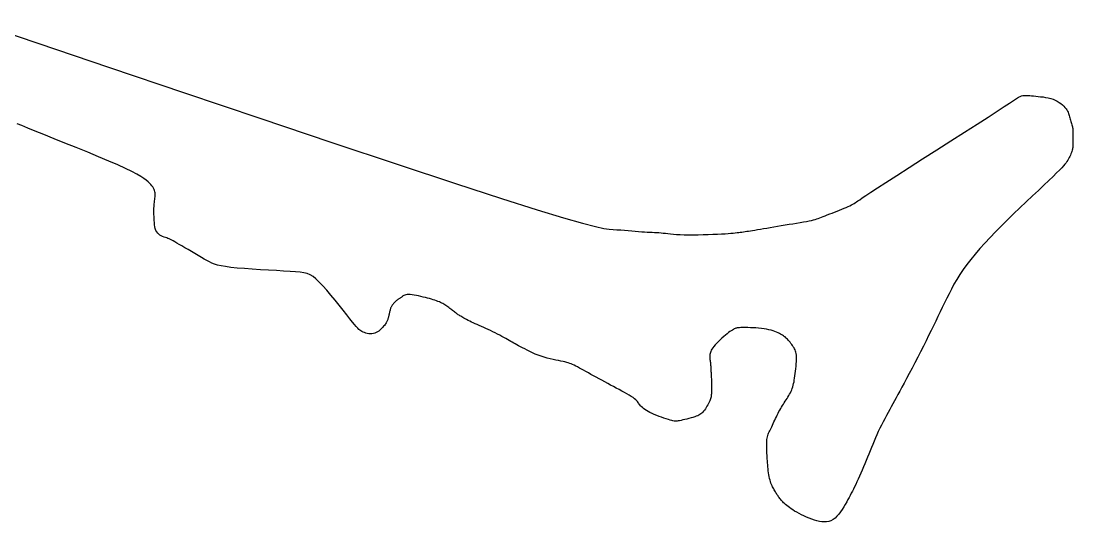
# Model space of a CAD drawing. Header units: millimetres. Extents: x 29 to 887, y 144 to 1917.
# Drawn here: x 549.5 to 886.6, y 1442.4 to 1602.9 of the extents above; entities that cross this region are included whole.
import ezdxf

# ---------------------------------------------------------------- set-up
doc = ezdxf.new("R2010")
doc.units = ezdxf.units.MM
doc.header["$LTSCALE"] = 48

msp = doc.modelspace()

# ---------------------------------------------------------------- linework, layer by layer
for p, q in [((534.03, 1602.87), (554.96, 1595.78)), ((554.96, 1595.78), (577.92, 1588)), ((577.92, 1588), (601.93, 1579.88)), ((601.93, 1579.88), (626, 1571.76)), ((867.57, 1577.43), (868.51, 1578.03)), ((868.51, 1578.03), (869.19, 1578.44)), ((869.19, 1578.44), (869.69, 1578.7)), ((869.69, 1578.7), (870.1, 1578.87)), ((870.1, 1578.87), (870.5, 1578.98)), ((870.5, 1578.98), (870.91, 1579.04)), ((870.91, 1579.04), (871.34, 1579.07)), ((871.34, 1579.07), (871.79, 1579.07)), ((871.79, 1579.07), (872.27, 1579.04)), ((872.27, 1579.04), (872.8, 1578.99)), ((872.8, 1578.99), (873.37, 1578.93)), ((873.37, 1578.93), (874.01, 1578.87)), ((874.01, 1578.87), (874.7, 1578.8)), ((874.7, 1578.8), (875.45, 1578.73)), ((875.45, 1578.73), (876.24, 1578.64)), ((876.24, 1578.64), (877.05, 1578.54)), ((877.05, 1578.54), (877.86, 1578.41)), ((877.86, 1578.41), (878.68, 1578.24)), ((878.68, 1578.24), (879.47, 1578.05)), ((879.47, 1578.05), (880.22, 1577.8)), ((880.22, 1577.8), (880.93, 1577.51)), ((862.31, 1573.98), (864.56, 1575.45)), ((864.56, 1575.45), (866.28, 1576.58)), ((866.28, 1576.58), (867.57, 1577.43)), ((880.93, 1577.51), (881.58, 1577.18)), ((881.58, 1577.18), (882.19, 1576.82)), ((882.19, 1576.82), (882.74, 1576.43)), ((882.74, 1576.43), (883.24, 1576.02)), ((883.24, 1576.02), (883.68, 1575.61)), ((883.68, 1575.61), (884.06, 1575.19)), ((884.06, 1575.19), (884.39, 1574.79)), ((884.39, 1574.79), (884.66, 1574.4)), ((884.66, 1574.4), (884.89, 1574.02)), ((626, 1571.76), (649.16, 1563.99)), ((855.94, 1569.86), (859.45, 1572.13)), ((859.45, 1572.13), (862.31, 1573.98)), ((884.89, 1574.02), (885.07, 1573.65)), ((885.07, 1573.65), (885.21, 1573.29)), ((885.21, 1573.29), (885.34, 1572.93)), ((885.34, 1572.93), (885.44, 1572.58)), ((885.44, 1572.58), (885.54, 1572.22)), ((885.54, 1572.22), (885.64, 1571.86)), ((885.64, 1571.86), (885.74, 1571.49)), ((885.74, 1571.49), (885.85, 1571.12)), ((885.85, 1571.12), (885.96, 1570.74)), ((549.76, 1569.37), (548.24, 1569.99)), ((551.67, 1568.58), (549.76, 1569.37)), ((554.03, 1567.62), (551.67, 1568.58)), ((556.88, 1566.48), (554.03, 1567.62)), ((851.9, 1567.28), (855.94, 1569.86)), ((885.96, 1570.74), (886.07, 1570.37)), ((886.07, 1570.37), (886.17, 1570.01)), ((886.17, 1570.01), (886.27, 1569.66)), ((886.27, 1569.66), (886.36, 1569.33)), ((886.36, 1569.33), (886.43, 1569.02)), ((886.43, 1569.02), (886.49, 1568.73)), ((886.49, 1568.73), (886.54, 1568.46)), ((886.54, 1568.46), (886.57, 1568.2)), ((886.57, 1568.2), (886.59, 1567.94)), ((886.59, 1567.94), (886.6, 1567.68)), ((886.6, 1567.68), (886.61, 1567.41)), ((560.11, 1565.19), (556.88, 1566.48)), ((563.61, 1563.79), (560.11, 1565.19)), ((842.98, 1561.59), (847.52, 1564.49)), ((847.52, 1564.49), (851.9, 1567.28)), ((886.61, 1567.41), (886.61, 1567.12)), ((886.61, 1567.12), (886.61, 1566.8)), ((886.61, 1566.8), (886.61, 1566.45)), ((886.61, 1566.45), (886.61, 1566.08)), ((886.61, 1566.08), (886.61, 1565.69)), ((886.61, 1565.69), (886.61, 1565.29)), ((886.61, 1565.29), (886.61, 1564.9)), ((886.61, 1564.9), (886.61, 1564.51)), ((886.61, 1564.51), (886.61, 1564.13)), ((886.61, 1564.13), (886.61, 1563.79)), ((567.24, 1562.33), (563.61, 1563.79)), ((570.88, 1560.85), (567.24, 1562.33)), ((574.4, 1559.4), (570.88, 1560.85)), ((649.16, 1563.99), (670.41, 1556.89)), ((838.44, 1558.7), (842.98, 1561.59)), ((886.1, 1560.76), (885.94, 1560.36)), ((886.23, 1561.13), (886.1, 1560.76)), ((886.35, 1561.48), (886.23, 1561.13)), ((886.43, 1561.8), (886.35, 1561.48)), ((886.5, 1562.09), (886.43, 1561.8)), ((886.55, 1562.36), (886.5, 1562.09)), ((886.58, 1562.63), (886.55, 1562.36)), ((886.6, 1562.9), (886.58, 1562.63)), ((886.61, 1563.18), (886.6, 1562.9)), ((886.61, 1563.79), (886.61, 1563.47)), ((886.61, 1563.47), (886.61, 1563.18)), ((577.68, 1558.03), (574.4, 1559.4)), ((580.59, 1556.76), (577.68, 1558.03)), ((834.1, 1555.93), (838.44, 1558.7)), ((884.4, 1557.48), (884.05, 1557.03)), ((884.68, 1557.89), (884.4, 1557.48)), ((884.92, 1558.29), (884.68, 1557.89)), ((885.15, 1558.69), (884.92, 1558.29)), ((885.37, 1559.11), (885.15, 1558.69)), ((885.58, 1559.53), (885.37, 1559.11)), ((885.77, 1559.95), (885.58, 1559.53)), ((885.94, 1560.36), (885.77, 1559.95)), ((583.02, 1555.65), (580.59, 1556.76)), ((585.02, 1554.68), (583.02, 1555.65)), ((586.62, 1553.84), (585.02, 1554.68)), ((670.41, 1556.89), (688.79, 1550.82)), ((830.13, 1553.39), (834.1, 1555.93)), ((881.38, 1554.21), (880.24, 1553.11)), ((882.3, 1555.13), (881.38, 1554.21)), ((883.03, 1555.88), (882.3, 1555.13)), ((883.61, 1556.51), (883.03, 1555.88)), ((884.05, 1557.03), (883.61, 1556.51)), ((587.9, 1553.11), (586.62, 1553.84)), ((588.89, 1552.47), (587.9, 1553.11)), ((589.65, 1551.9), (588.89, 1552.47)), ((590.25, 1551.4), (589.65, 1551.9)), ((590.72, 1550.94), (590.25, 1551.4)), ((591.13, 1550.51), (590.72, 1550.94)), ((688.79, 1550.82), (703.54, 1546.02)), ((823.95, 1549.41), (826.7, 1551.19)), ((826.7, 1551.19), (830.13, 1553.39)), ((878.86, 1551.8), (877.27, 1550.3)), ((880.24, 1553.11), (878.86, 1551.8)), ((591.47, 1550.1), (591.13, 1550.51)), ((591.76, 1549.71), (591.47, 1550.1)), ((592, 1549.32), (591.76, 1549.71)), ((592.19, 1548.94), (592, 1549.32)), ((592.33, 1548.57), (592.19, 1548.94)), ((592.43, 1548.19), (592.33, 1548.57)), ((592.5, 1547.8), (592.43, 1548.19)), ((592.52, 1547.39), (592.5, 1547.8)), ((592.52, 1546.98), (592.52, 1547.39)), ((820.24, 1546.96), (821.83, 1548.02)), ((821.83, 1548.02), (823.95, 1549.41)), ((875.52, 1548.64), (873.64, 1546.87)), ((877.27, 1550.3), (875.52, 1548.64)), ((592.15, 1543.41), (592.18, 1543.87)), ((592.18, 1543.87), (592.22, 1544.32)), ((592.22, 1544.32), (592.28, 1544.77)), ((592.28, 1544.77), (592.34, 1545.23)), ((592.34, 1545.23), (592.4, 1545.67)), ((592.4, 1545.67), (592.45, 1546.12)), ((592.45, 1546.12), (592.49, 1546.55)), ((592.49, 1546.55), (592.52, 1546.98)), ((703.54, 1546.02), (714.9, 1542.41)), ((815.13, 1543.71), (815.65, 1543.98)), ((815.65, 1543.98), (816.12, 1544.23)), ((816.12, 1544.23), (816.55, 1544.47)), ((816.55, 1544.47), (816.94, 1544.71)), ((816.94, 1544.71), (817.3, 1544.95)), ((817.3, 1544.95), (817.71, 1545.24)), ((817.71, 1545.24), (818.28, 1545.63)), ((818.28, 1545.63), (819.09, 1546.19)), ((819.09, 1546.19), (820.24, 1546.96)), ((871.66, 1545), (869.64, 1543.07)), ((873.64, 1546.87), (871.66, 1545)), ((592.11, 1541.95), (592.12, 1542.45)), ((592.11, 1541.42), (592.11, 1541.95)), ((592.12, 1540.86), (592.11, 1541.42)), ((592.12, 1542.45), (592.13, 1542.94)), ((592.14, 1540.26), (592.12, 1540.86)), ((592.13, 1542.94), (592.15, 1543.41)), ((714.9, 1542.41), (723.37, 1539.82)), ((806.55, 1540.28), (807.19, 1540.52)), ((807.19, 1540.52), (807.89, 1540.79)), ((807.89, 1540.79), (808.65, 1541.07)), ((808.65, 1541.07), (809.44, 1541.36)), ((809.44, 1541.36), (810.24, 1541.67)), ((810.24, 1541.67), (811.04, 1541.97)), ((811.04, 1541.97), (811.83, 1542.28)), ((811.83, 1542.28), (812.59, 1542.58)), ((812.59, 1542.58), (813.29, 1542.88)), ((813.29, 1542.88), (813.95, 1543.16)), ((813.95, 1543.16), (814.56, 1543.44)), ((814.56, 1543.44), (815.13, 1543.71)), ((867.61, 1541.12), (865.61, 1539.17)), ((869.64, 1543.07), (867.61, 1541.12)), ((592.16, 1539.63), (592.14, 1540.26)), ((592.19, 1538.97), (592.16, 1539.63)), ((592.24, 1538.3), (592.19, 1538.97)), ((592.31, 1537.63), (592.24, 1538.3)), ((592.42, 1536.99), (592.31, 1537.63)), ((723.37, 1539.82), (729.43, 1538.08)), ((729.43, 1538.08), (733.57, 1537.01)), ((790.75, 1536.95), (791.93, 1537.15)), ((791.93, 1537.15), (793.15, 1537.35)), ((793.15, 1537.35), (794.39, 1537.55)), ((794.39, 1537.55), (795.64, 1537.75)), ((795.64, 1537.75), (796.87, 1537.94)), ((796.87, 1537.94), (798.06, 1538.14)), ((798.06, 1538.14), (799.21, 1538.32)), ((799.21, 1538.32), (800.28, 1538.51)), ((800.28, 1538.51), (801.25, 1538.69)), ((801.25, 1538.69), (802.11, 1538.86)), ((802.11, 1538.86), (802.85, 1539.02)), ((802.85, 1539.02), (803.48, 1539.18)), ((803.48, 1539.18), (804.03, 1539.34)), ((804.03, 1539.34), (804.53, 1539.5)), ((804.53, 1539.5), (805.01, 1539.67)), ((805.01, 1539.67), (805.48, 1539.85)), ((805.48, 1539.85), (805.99, 1540.05)), ((805.99, 1540.05), (806.55, 1540.28)), ((863.68, 1537.25), (861.82, 1535.37)), ((865.61, 1539.17), (863.68, 1537.25)), ((592.56, 1536.38), (592.42, 1536.99)), ((592.76, 1535.82), (592.56, 1536.38)), ((593, 1535.33), (592.76, 1535.82)), ((593.31, 1534.92), (593, 1535.33)), ((593.66, 1534.57), (593.31, 1534.92)), ((594.05, 1534.29), (593.66, 1534.57)), ((594.47, 1534.05), (594.05, 1534.29)), ((594.91, 1533.86), (594.47, 1534.05)), ((595.35, 1533.69), (594.91, 1533.86)), ((733.57, 1537.01), (736.26, 1536.44)), ((736.26, 1536.44), (738, 1536.19)), ((738, 1536.19), (739.27, 1536.11)), ((739.27, 1536.11), (740.48, 1536.03)), ((740.48, 1536.03), (741.69, 1535.94)), ((741.69, 1535.94), (742.89, 1535.85)), ((742.89, 1535.85), (744.08, 1535.75)), ((744.08, 1535.75), (745.23, 1535.65)), ((745.23, 1535.65), (746.35, 1535.56)), ((746.35, 1535.56), (747.41, 1535.47)), ((747.41, 1535.47), (748.41, 1535.4)), ((748.41, 1535.4), (749.34, 1535.34)), ((749.34, 1535.34), (750.21, 1535.29)), ((750.21, 1535.29), (751.02, 1535.25)), ((751.02, 1535.25), (751.79, 1535.22)), ((751.79, 1535.22), (752.52, 1535.18)), ((752.52, 1535.18), (753.23, 1535.15)), ((753.23, 1535.15), (753.93, 1535.1)), ((753.93, 1535.1), (754.63, 1535.04)), ((754.63, 1535.04), (755.33, 1534.97)), ((755.33, 1534.97), (756.07, 1534.88)), ((756.07, 1534.88), (756.84, 1534.79)), ((756.84, 1534.79), (757.68, 1534.7)), ((757.68, 1534.7), (758.59, 1534.61)), ((758.59, 1534.61), (759.61, 1534.53)), ((759.61, 1534.53), (760.73, 1534.46)), ((760.73, 1534.46), (761.99, 1534.42)), ((761.99, 1534.42), (763.39, 1534.4)), ((763.39, 1534.4), (764.9, 1534.4)), ((764.9, 1534.4), (766.48, 1534.42)), ((766.48, 1534.42), (768.09, 1534.45)), ((768.09, 1534.45), (769.68, 1534.5)), ((769.68, 1534.5), (771.22, 1534.56)), ((771.22, 1534.56), (772.66, 1534.62)), ((772.66, 1534.62), (773.98, 1534.69)), ((773.98, 1534.69), (775.12, 1534.75)), ((775.12, 1534.75), (776.12, 1534.82)), ((776.12, 1534.82), (776.98, 1534.89)), ((776.98, 1534.89), (777.73, 1534.95)), ((777.73, 1534.95), (778.38, 1535.02)), ((778.38, 1535.02), (778.97, 1535.09)), ((778.97, 1535.09), (779.51, 1535.15)), ((779.51, 1535.15), (780.01, 1535.22)), ((780.01, 1535.22), (780.51, 1535.29)), ((780.51, 1535.29), (781.01, 1535.35)), ((781.01, 1535.35), (781.52, 1535.43)), ((781.52, 1535.43), (782.06, 1535.51)), ((782.06, 1535.51), (782.64, 1535.59)), ((782.64, 1535.59), (783.27, 1535.69)), ((783.27, 1535.69), (783.96, 1535.8)), ((783.96, 1535.8), (784.72, 1535.93)), ((784.72, 1535.93), (785.56, 1536.07)), ((785.56, 1536.07), (786.47, 1536.22)), ((786.47, 1536.22), (787.45, 1536.39)), ((787.45, 1536.39), (788.5, 1536.57)), ((788.5, 1536.57), (789.6, 1536.76)), ((789.6, 1536.76), (790.75, 1536.95)), ((861.82, 1535.37), (860.04, 1533.53)), ((595.78, 1533.53), (595.35, 1533.69)), ((596.2, 1533.39), (595.78, 1533.53)), ((596.59, 1533.24), (596.2, 1533.39)), ((596.98, 1533.08), (596.59, 1533.24)), ((597.38, 1532.89), (596.98, 1533.08)), ((597.81, 1532.68), (597.38, 1532.89)), ((598.28, 1532.42), (597.81, 1532.68)), ((598.83, 1532.11), (598.28, 1532.42)), ((599.47, 1531.75), (598.83, 1532.11)), ((600.22, 1531.31), (599.47, 1531.75)), ((601.09, 1530.81), (600.22, 1531.31)), ((602.06, 1530.24), (601.09, 1530.81)), ((858.35, 1531.72), (856.75, 1529.96)), ((860.04, 1533.53), (858.35, 1531.72)), ((603.1, 1529.64), (602.06, 1530.24)), ((604.18, 1529.01), (603.1, 1529.64)), ((605.26, 1528.37), (604.18, 1529.01)), ((606.32, 1527.75), (605.26, 1528.37)), ((607.33, 1527.15), (606.32, 1527.75)), ((608.26, 1526.6), (607.33, 1527.15)), ((855.25, 1528.22), (853.86, 1526.52)), ((856.75, 1529.96), (855.25, 1528.22)), ((609.09, 1526.12), (608.26, 1526.6)), ((609.87, 1525.69), (609.09, 1526.12)), ((610.65, 1525.31), (609.87, 1525.69)), ((611.49, 1524.98), (610.65, 1525.31)), ((612.47, 1524.69), (611.49, 1524.98)), ((613.62, 1524.42), (612.47, 1524.69)), ((615.03, 1524.19), (613.62, 1524.42)), ((616.73, 1523.97), (615.03, 1524.19)), ((618.78, 1523.76), (616.73, 1523.97)), ((621.1, 1523.57), (618.78, 1523.76)), ((852.58, 1524.86), (851.42, 1523.24)), ((853.86, 1526.52), (852.58, 1524.86)), ((623.61, 1523.39), (621.1, 1523.57)), ((626.21, 1523.22), (623.61, 1523.39)), ((628.82, 1523.07), (626.21, 1523.22)), ((631.34, 1522.92), (628.82, 1523.07)), ((633.68, 1522.79), (631.34, 1522.92)), ((635.76, 1522.67), (633.68, 1522.79)), ((637.5, 1522.56), (635.76, 1522.67)), ((638.95, 1522.42), (637.5, 1522.56)), ((640.17, 1522.23), (638.95, 1522.42)), ((641.23, 1521.95), (640.17, 1522.23)), ((642.18, 1521.55), (641.23, 1521.95)), ((643.09, 1520.99), (642.18, 1521.55)), ((644.03, 1520.24), (643.09, 1520.99)), ((850.35, 1521.64), (849.38, 1520.07)), ((851.42, 1523.24), (850.35, 1521.64)), ((645.05, 1519.26), (644.03, 1520.24)), ((646.2, 1518.04), (645.05, 1519.26)), ((647.47, 1516.62), (646.2, 1518.04)), ((847.66, 1517.02), (846.89, 1515.53)), ((848.49, 1518.54), (847.66, 1517.02)), ((849.38, 1520.07), (848.49, 1518.54)), ((648.79, 1515.07), (647.47, 1516.62)), ((650.14, 1513.45), (648.79, 1515.07)), ((670.27, 1513.65), (670.08, 1513.51)), ((670.45, 1513.77), (670.27, 1513.65)), ((670.63, 1513.88), (670.45, 1513.77)), ((670.8, 1513.98), (670.63, 1513.88)), ((670.97, 1514.08), (670.8, 1513.98)), ((671.14, 1514.19), (670.97, 1514.08)), ((671.3, 1514.3), (671.14, 1514.19)), ((671.46, 1514.42), (671.3, 1514.3)), ((671.63, 1514.56), (671.46, 1514.42)), ((671.8, 1514.7), (671.63, 1514.56)), ((672, 1514.84), (671.8, 1514.7)), ((672.23, 1514.98), (672, 1514.84)), ((672.5, 1515.1), (672.23, 1514.98)), ((672.82, 1515.2), (672.5, 1515.1)), ((673.21, 1515.26), (672.82, 1515.2)), ((673.67, 1515.28), (673.21, 1515.26)), ((674.21, 1515.26), (673.67, 1515.28)), ((674.82, 1515.2), (674.21, 1515.26)), ((675.49, 1515.09), (674.82, 1515.2)), ((676.2, 1514.96), (675.49, 1515.09)), ((676.93, 1514.81), (676.2, 1514.96)), ((677.67, 1514.65), (676.93, 1514.81)), ((678.4, 1514.47), (677.67, 1514.65)), ((679.11, 1514.29), (678.4, 1514.47)), ((679.79, 1514.11), (679.11, 1514.29)), ((680.44, 1513.94), (679.79, 1514.11)), ((681.04, 1513.77), (680.44, 1513.94)), ((681.62, 1513.6), (681.04, 1513.77)), ((682.15, 1513.43), (681.62, 1513.6)), ((846.15, 1514.05), (845.44, 1512.59)), ((846.89, 1515.53), (846.15, 1514.05)), ((651.47, 1511.82), (650.14, 1513.45)), ((652.73, 1510.24), (651.47, 1511.82)), ((653.89, 1508.78), (652.73, 1510.24)), ((667.77, 1510.21), (667.7, 1509.96)), ((667.83, 1510.44), (667.77, 1510.21)), ((667.9, 1510.66), (667.83, 1510.44)), ((667.97, 1510.87), (667.9, 1510.66)), ((668.04, 1511.07), (667.97, 1510.87)), ((668.12, 1511.25), (668.04, 1511.07)), ((668.21, 1511.44), (668.12, 1511.25)), ((668.31, 1511.62), (668.21, 1511.44)), ((668.43, 1511.81), (668.31, 1511.62)), ((668.57, 1512), (668.43, 1511.81)), ((668.72, 1512.2), (668.57, 1512)), ((668.89, 1512.4), (668.72, 1512.2)), ((669.08, 1512.6), (668.89, 1512.4)), ((669.27, 1512.8), (669.08, 1512.6)), ((669.48, 1513), (669.27, 1512.8)), ((669.68, 1513.18), (669.48, 1513)), ((669.88, 1513.36), (669.68, 1513.18)), ((670.08, 1513.51), (669.88, 1513.36)), ((682.66, 1513.26), (682.15, 1513.43)), ((683.13, 1513.08), (682.66, 1513.26)), ((683.57, 1512.91), (683.13, 1513.08)), ((683.97, 1512.73), (683.57, 1512.91)), ((684.35, 1512.54), (683.97, 1512.73)), ((684.71, 1512.35), (684.35, 1512.54)), ((685.04, 1512.16), (684.71, 1512.35)), ((685.36, 1511.95), (685.04, 1512.16)), ((685.68, 1511.75), (685.36, 1511.95)), ((685.98, 1511.53), (685.68, 1511.75)), ((686.29, 1511.31), (685.98, 1511.53)), ((686.6, 1511.08), (686.29, 1511.31)), ((686.91, 1510.84), (686.6, 1511.08)), ((687.22, 1510.6), (686.91, 1510.84)), ((687.53, 1510.37), (687.22, 1510.6)), ((687.83, 1510.14), (687.53, 1510.37)), ((844.74, 1511.13), (844.04, 1509.68)), ((845.44, 1512.59), (844.74, 1511.13)), ((654.91, 1507.51), (653.89, 1508.78)), ((655.74, 1506.46), (654.91, 1507.51)), ((666.88, 1506.86), (666.78, 1506.64)), ((666.97, 1507.06), (666.88, 1506.86)), ((667.05, 1507.26), (666.97, 1507.06)), ((667.11, 1507.45), (667.05, 1507.26)), ((667.17, 1507.64), (667.11, 1507.45)), ((667.22, 1507.83), (667.17, 1507.64)), ((667.26, 1508.03), (667.22, 1507.83)), ((667.31, 1508.24), (667.26, 1508.03)), ((667.36, 1508.46), (667.31, 1508.24)), ((667.41, 1508.69), (667.36, 1508.46)), ((667.46, 1508.94), (667.41, 1508.69)), ((667.52, 1509.19), (667.46, 1508.94)), ((667.58, 1509.45), (667.52, 1509.19)), ((667.64, 1509.71), (667.58, 1509.45)), ((667.7, 1509.96), (667.64, 1509.71)), ((688.12, 1509.91), (687.83, 1510.14)), ((688.4, 1509.7), (688.12, 1509.91)), ((688.67, 1509.49), (688.4, 1509.7)), ((688.92, 1509.31), (688.67, 1509.49)), ((689.16, 1509.13), (688.92, 1509.31)), ((689.4, 1508.96), (689.16, 1509.13)), ((689.64, 1508.8), (689.4, 1508.96)), ((689.89, 1508.64), (689.64, 1508.8)), ((690.15, 1508.47), (689.89, 1508.64)), ((690.43, 1508.3), (690.15, 1508.47)), ((690.74, 1508.11), (690.43, 1508.3)), ((691.08, 1507.91), (690.74, 1508.11)), ((691.46, 1507.69), (691.08, 1507.91)), ((691.86, 1507.46), (691.46, 1507.69)), ((692.31, 1507.22), (691.86, 1507.46)), ((692.78, 1506.97), (692.31, 1507.22)), ((693.29, 1506.71), (692.78, 1506.97)), ((843.34, 1508.22), (842.63, 1506.74)), ((844.04, 1509.68), (843.34, 1508.22)), ((656.41, 1505.62), (655.74, 1506.46)), ((656.96, 1504.97), (656.41, 1505.62)), ((657.4, 1504.46), (656.96, 1504.97)), ((657.77, 1504.09), (657.4, 1504.46)), ((658.1, 1503.81), (657.77, 1504.09)), ((658.42, 1503.59), (658.1, 1503.81)), ((658.75, 1503.4), (658.42, 1503.59)), ((664.14, 1503.56), (663.74, 1503.29)), ((664.5, 1503.85), (664.14, 1503.56)), ((664.85, 1504.16), (664.5, 1503.85)), ((665.16, 1504.47), (664.85, 1504.16)), ((665.45, 1504.78), (665.16, 1504.47)), ((665.72, 1505.09), (665.45, 1504.78)), ((665.95, 1505.38), (665.72, 1505.09)), ((666.16, 1505.65), (665.95, 1505.38)), ((666.35, 1505.92), (666.16, 1505.65)), ((666.51, 1506.17), (666.35, 1505.92)), ((666.65, 1506.41), (666.51, 1506.17)), ((666.78, 1506.64), (666.65, 1506.41)), ((693.84, 1506.44), (693.29, 1506.71)), ((694.42, 1506.17), (693.84, 1506.44)), ((695.04, 1505.89), (694.42, 1506.17)), ((695.68, 1505.61), (695.04, 1505.89)), ((696.36, 1505.31), (695.68, 1505.61)), ((697.06, 1505.02), (696.36, 1505.31)), ((697.78, 1504.71), (697.06, 1505.02)), ((698.51, 1504.39), (697.78, 1504.71)), ((699.25, 1504.05), (698.51, 1504.39)), ((699.99, 1503.7), (699.25, 1504.05)), ((700.74, 1503.34), (699.99, 1503.7)), ((776.7, 1503.4), (776.26, 1503.09)), ((777.09, 1503.67), (776.7, 1503.4)), ((777.46, 1503.9), (777.09, 1503.67)), ((777.78, 1504.08), (777.46, 1503.9)), ((778.08, 1504.23), (777.78, 1504.08)), ((778.35, 1504.35), (778.08, 1504.23)), ((778.59, 1504.44), (778.35, 1504.35)), ((778.8, 1504.51), (778.59, 1504.44)), ((779.01, 1504.56), (778.8, 1504.51)), ((779.24, 1504.6), (779.01, 1504.56)), ((779.48, 1504.63), (779.24, 1504.6)), ((779.78, 1504.64), (779.48, 1504.63)), ((780.13, 1504.65), (779.78, 1504.64)), ((780.56, 1504.65), (780.13, 1504.65)), ((781.09, 1504.65), (780.56, 1504.65)), ((781.73, 1504.65), (781.09, 1504.65)), ((782.46, 1504.65), (781.73, 1504.65)), ((783.26, 1504.64), (782.46, 1504.65)), ((784.11, 1504.61), (783.26, 1504.64)), ((785, 1504.57), (784.11, 1504.61)), ((785.89, 1504.51), (785, 1504.57)), ((786.77, 1504.42), (785.89, 1504.51)), ((787.62, 1504.31), (786.77, 1504.42)), ((788.42, 1504.16), (787.62, 1504.31)), ((789.17, 1503.99), (788.42, 1504.16)), ((789.86, 1503.8), (789.17, 1503.99)), ((790.51, 1503.6), (789.86, 1503.8)), ((791.1, 1503.38), (790.51, 1503.6)), ((841.15, 1503.69), (840.37, 1502.09)), ((841.91, 1505.24), (841.15, 1503.69)), ((842.63, 1506.74), (841.91, 1505.24)), ((659.13, 1503.23), (658.75, 1503.4)), ((659.55, 1503.06), (659.13, 1503.23)), ((660, 1502.92), (659.55, 1503.06)), ((660.48, 1502.8), (660, 1502.92)), ((660.97, 1502.72), (660.48, 1502.8)), ((661.46, 1502.68), (660.97, 1502.72)), ((661.95, 1502.69), (661.46, 1502.68)), ((662.43, 1502.75), (661.95, 1502.69)), ((662.89, 1502.88), (662.43, 1502.75)), ((663.33, 1503.06), (662.89, 1502.88)), ((663.74, 1503.29), (663.33, 1503.06)), ((701.48, 1502.97), (700.74, 1503.34)), ((702.2, 1502.59), (701.48, 1502.97)), ((702.91, 1502.21), (702.2, 1502.59)), ((703.6, 1501.83), (702.91, 1502.21)), ((704.25, 1501.47), (703.6, 1501.83)), ((704.87, 1501.13), (704.25, 1501.47)), ((705.44, 1500.81), (704.87, 1501.13)), ((705.97, 1500.51), (705.44, 1500.81)), ((706.47, 1500.24), (705.97, 1500.51)), ((706.94, 1499.98), (706.47, 1500.24)), ((773.01, 1500.2), (772.49, 1499.66)), ((773.57, 1500.74), (773.01, 1500.2)), ((774.13, 1501.28), (773.57, 1500.74)), ((774.7, 1501.8), (774.13, 1501.28)), ((775.25, 1502.28), (774.7, 1501.8)), ((775.78, 1502.71), (775.25, 1502.28)), ((776.26, 1503.09), (775.78, 1502.71)), ((791.63, 1503.17), (791.1, 1503.38)), ((792.12, 1502.95), (791.63, 1503.17)), ((792.55, 1502.75), (792.12, 1502.95)), ((792.93, 1502.57), (792.55, 1502.75)), ((793.27, 1502.39), (792.93, 1502.57)), ((793.57, 1502.21), (793.27, 1502.39)), ((793.84, 1502.04), (793.57, 1502.21)), ((794.1, 1501.86), (793.84, 1502.04)), ((794.34, 1501.66), (794.1, 1501.86)), ((794.59, 1501.44), (794.34, 1501.66)), ((794.84, 1501.2), (794.59, 1501.44)), ((795.11, 1500.92), (794.84, 1501.2)), ((795.39, 1500.62), (795.11, 1500.92)), ((795.67, 1500.3), (795.39, 1500.62)), ((795.95, 1499.96), (795.67, 1500.3)), ((839.55, 1500.43), (838.68, 1498.71)), ((840.37, 1502.09), (839.55, 1500.43)), ((707.41, 1499.72), (706.94, 1499.98)), ((707.9, 1499.45), (707.41, 1499.72)), ((708.4, 1499.18), (707.9, 1499.45)), ((708.95, 1498.88), (708.4, 1499.18)), ((709.55, 1498.56), (708.95, 1498.88)), ((710.21, 1498.2), (709.55, 1498.56)), ((710.94, 1497.82), (710.21, 1498.2)), ((711.72, 1497.42), (710.94, 1497.82)), ((712.55, 1497.01), (711.72, 1497.42)), ((713.42, 1496.6), (712.55, 1497.01)), ((770.41, 1496.72), (770.32, 1496.39)), ((770.54, 1497.05), (770.41, 1496.72)), ((770.71, 1497.41), (770.54, 1497.05)), ((770.94, 1497.79), (770.71, 1497.41)), ((771.23, 1498.2), (770.94, 1497.79)), ((771.58, 1498.65), (771.23, 1498.2)), ((772.01, 1499.14), (771.58, 1498.65)), ((772.49, 1499.66), (772.01, 1499.14)), ((796.23, 1499.61), (795.95, 1499.96)), ((796.51, 1499.26), (796.23, 1499.61)), ((796.76, 1498.91), (796.51, 1499.26)), ((797, 1498.56), (796.76, 1498.91)), ((797.22, 1498.23), (797, 1498.56)), ((797.41, 1497.89), (797.22, 1498.23)), ((797.57, 1497.54), (797.41, 1497.89)), ((797.71, 1497.17), (797.57, 1497.54)), ((797.82, 1496.77), (797.71, 1497.17)), ((797.91, 1496.32), (797.82, 1496.77)), ((837.78, 1496.95), (836.86, 1495.16)), ((838.68, 1498.71), (837.78, 1496.95)), ((714.33, 1496.21), (713.42, 1496.6)), ((715.26, 1495.84), (714.33, 1496.21)), ((716.21, 1495.49), (715.26, 1495.84)), ((717.17, 1495.19), (716.21, 1495.49)), ((718.13, 1494.92), (717.17, 1495.19)), ((719.08, 1494.68), (718.13, 1494.92)), ((720, 1494.47), (719.08, 1494.68)), ((720.89, 1494.28), (720, 1494.47)), ((721.73, 1494.11), (720.89, 1494.28)), ((722.5, 1493.96), (721.73, 1494.11)), ((723.21, 1493.81), (722.5, 1493.96)), ((723.83, 1493.66), (723.21, 1493.81)), ((724.39, 1493.52), (723.83, 1493.66)), ((724.9, 1493.37), (724.39, 1493.52)), ((725.37, 1493.2), (724.9, 1493.37)), ((770.27, 1496.07), (770.24, 1495.75)), ((770.24, 1495.75), (770.24, 1495.43)), ((770.24, 1495.43), (770.25, 1495.09)), ((770.25, 1495.09), (770.27, 1494.76)), ((770.32, 1496.39), (770.27, 1496.07)), ((770.27, 1494.76), (770.3, 1494.42)), ((770.3, 1494.42), (770.34, 1494.09)), ((770.34, 1494.09), (770.38, 1493.77)), ((770.38, 1493.77), (770.42, 1493.46)), ((770.42, 1493.46), (770.46, 1493.16)), ((797.97, 1495.81), (797.91, 1496.32)), ((797.93, 1493.1), (797.98, 1493.86)), ((798, 1495.23), (797.97, 1495.81)), ((797.98, 1493.86), (798, 1494.58)), ((798, 1494.58), (798, 1495.23)), ((835.94, 1493.39), (835.04, 1491.65)), ((836.86, 1495.16), (835.94, 1493.39)), ((725.83, 1493.02), (725.37, 1493.2)), ((726.29, 1492.82), (725.83, 1493.02)), ((726.76, 1492.6), (726.29, 1492.82)), ((727.27, 1492.34), (726.76, 1492.6)), ((727.83, 1492.05), (727.27, 1492.34)), ((728.44, 1491.72), (727.83, 1492.05)), ((729.1, 1491.36), (728.44, 1491.72)), ((729.8, 1490.98), (729.1, 1491.36)), ((730.54, 1490.57), (729.8, 1490.98)), ((731.32, 1490.14), (730.54, 1490.57)), ((732.13, 1489.69), (731.32, 1490.14)), ((770.46, 1493.16), (770.49, 1492.88)), ((770.49, 1492.88), (770.51, 1492.6)), ((770.51, 1492.6), (770.53, 1492.34)), ((770.53, 1492.34), (770.54, 1492.07)), ((770.54, 1492.07), (770.55, 1491.81)), ((770.55, 1491.81), (770.56, 1491.54)), ((770.56, 1491.54), (770.57, 1491.25)), ((770.57, 1491.25), (770.59, 1490.96)), ((770.59, 1490.96), (770.61, 1490.64)), ((770.61, 1490.64), (770.63, 1490.3)), ((770.63, 1490.3), (770.65, 1489.94)), ((770.65, 1489.94), (770.68, 1489.56)), ((797.52, 1489.18), (797.62, 1489.92)), ((797.62, 1489.92), (797.71, 1490.7)), ((797.71, 1490.7), (797.8, 1491.5)), ((797.8, 1491.5), (797.87, 1492.31)), ((797.87, 1492.31), (797.93, 1493.1)), ((834.15, 1489.97), (833.31, 1488.38)), ((835.04, 1491.65), (834.15, 1489.97)), ((732.98, 1489.23), (732.13, 1489.69)), ((733.85, 1488.75), (732.98, 1489.23)), ((734.75, 1488.27), (733.85, 1488.75)), ((735.66, 1487.78), (734.75, 1488.27)), ((736.58, 1487.28), (735.66, 1487.78)), ((737.51, 1486.78), (736.58, 1487.28)), ((738.44, 1486.28), (737.51, 1486.78)), ((770.68, 1489.56), (770.7, 1489.15)), ((770.7, 1489.15), (770.72, 1488.73)), ((770.72, 1488.73), (770.74, 1488.28)), ((770.74, 1488.28), (770.76, 1487.8)), ((770.76, 1487.8), (770.78, 1487.31)), ((770.78, 1487.31), (770.79, 1486.79)), ((770.79, 1486.79), (770.79, 1486.27)), ((796.97, 1486.19), (797.1, 1486.72)), ((797.1, 1486.72), (797.22, 1487.27)), ((797.22, 1487.27), (797.32, 1487.86)), ((797.32, 1487.86), (797.42, 1488.5)), ((797.42, 1488.5), (797.52, 1489.18)), ((832.53, 1486.9), (831.81, 1485.56)), ((833.31, 1488.38), (832.53, 1486.9)), ((739.37, 1485.79), (738.44, 1486.28)), ((740.28, 1485.3), (739.37, 1485.79)), ((741.18, 1484.81), (740.28, 1485.3)), ((742.05, 1484.34), (741.18, 1484.81)), ((742.89, 1483.89), (742.05, 1484.34)), ((743.67, 1483.44), (742.89, 1483.89)), ((744.4, 1483.02), (743.67, 1483.44)), ((770.74, 1483.49), (770.72, 1483.14)), ((770.76, 1483.87), (770.74, 1483.49)), ((770.78, 1484.3), (770.76, 1483.87)), ((770.79, 1484.76), (770.78, 1484.3)), ((770.79, 1486.27), (770.79, 1485.76)), ((770.79, 1485.76), (770.79, 1485.25)), ((770.79, 1485.25), (770.79, 1484.76)), ((795.54, 1482.88), (795.8, 1483.34)), ((795.8, 1483.34), (796.05, 1483.8)), ((796.05, 1483.8), (796.28, 1484.27)), ((796.28, 1484.27), (796.48, 1484.73)), ((796.48, 1484.73), (796.67, 1485.21)), ((796.67, 1485.21), (796.83, 1485.69)), ((796.83, 1485.69), (796.97, 1486.19)), ((830.54, 1483.22), (829.97, 1482.17)), ((831.15, 1484.34), (830.54, 1483.22)), ((831.81, 1485.56), (831.15, 1484.34)), ((745.06, 1482.62), (744.4, 1483.02)), ((745.63, 1482.24), (745.06, 1482.62)), ((746.12, 1481.88), (745.63, 1482.24)), ((746.51, 1481.56), (746.12, 1481.88)), ((746.82, 1481.25), (746.51, 1481.56)), ((747.06, 1480.97), (746.82, 1481.25)), ((747.27, 1480.69), (747.06, 1480.97)), ((747.44, 1480.43), (747.27, 1480.69)), ((747.62, 1480.17), (747.44, 1480.43)), ((747.8, 1479.91), (747.62, 1480.17)), ((748.02, 1479.64), (747.8, 1479.91)), ((769.59, 1479.95), (769.34, 1479.52)), ((769.82, 1480.39), (769.59, 1479.95)), ((770.02, 1480.8), (769.82, 1480.39)), ((770.2, 1481.19), (770.02, 1480.8)), ((770.35, 1481.55), (770.2, 1481.19)), ((770.46, 1481.88), (770.35, 1481.55)), ((770.56, 1482.19), (770.46, 1481.88)), ((770.63, 1482.5), (770.56, 1482.19)), ((770.68, 1482.81), (770.63, 1482.5)), ((770.72, 1483.14), (770.68, 1482.81)), ((793.54, 1479.69), (793.83, 1480.15)), ((793.83, 1480.15), (794.12, 1480.61)), ((794.12, 1480.61), (794.41, 1481.06)), ((794.41, 1481.06), (794.7, 1481.52)), ((794.7, 1481.52), (794.99, 1481.97)), ((794.99, 1481.97), (795.27, 1482.42)), ((795.27, 1482.42), (795.54, 1482.88)), ((828.91, 1480.24), (828.4, 1479.32)), ((829.43, 1481.19), (828.91, 1480.24)), ((829.97, 1482.17), (829.43, 1481.19)), ((748.29, 1479.35), (748.02, 1479.64)), ((748.62, 1479.06), (748.29, 1479.35)), ((748.99, 1478.76), (748.62, 1479.06)), ((749.43, 1478.45), (748.99, 1478.76)), ((749.92, 1478.14), (749.43, 1478.45)), ((750.47, 1477.82), (749.92, 1478.14)), ((751.07, 1477.5), (750.47, 1477.82)), ((751.74, 1477.17), (751.07, 1477.5)), ((752.46, 1476.85), (751.74, 1477.17)), ((753.23, 1476.53), (752.46, 1476.85)), ((754.01, 1476.22), (753.23, 1476.53)), ((766.35, 1476.45), (765.9, 1476.27)), ((766.74, 1476.64), (766.35, 1476.45)), ((767.09, 1476.84), (766.74, 1476.64)), ((767.4, 1477.06), (767.09, 1476.84)), ((767.7, 1477.31), (767.4, 1477.06)), ((767.98, 1477.59), (767.7, 1477.31)), ((768.25, 1477.91), (767.98, 1477.59)), ((768.53, 1478.27), (768.25, 1477.91)), ((768.81, 1478.66), (768.53, 1478.27)), ((769.08, 1479.08), (768.81, 1478.66)), ((769.34, 1479.52), (769.08, 1479.08)), ((791.57, 1476.12), (791.84, 1476.67)), ((791.84, 1476.67), (792.12, 1477.22)), ((792.12, 1477.22), (792.39, 1477.74)), ((792.39, 1477.74), (792.68, 1478.25)), ((792.68, 1478.25), (792.96, 1478.74)), ((792.96, 1478.74), (793.25, 1479.22)), ((793.25, 1479.22), (793.54, 1479.69)), ((826.84, 1476.46), (826.31, 1475.47)), ((827.37, 1477.43), (826.84, 1476.46)), ((827.89, 1478.38), (827.37, 1477.43)), ((828.4, 1479.32), (827.89, 1478.38)), ((754.8, 1475.93), (754.01, 1476.22)), ((755.56, 1475.66), (754.8, 1475.93)), ((756.29, 1475.41), (755.56, 1475.66)), ((756.95, 1475.19), (756.29, 1475.41)), ((757.53, 1475.01), (756.95, 1475.19)), ((758.02, 1474.87), (757.53, 1475.01)), ((758.43, 1474.77), (758.02, 1474.87)), ((758.79, 1474.7), (758.43, 1474.77)), ((759.11, 1474.67), (758.79, 1474.7)), ((759.43, 1474.67), (759.11, 1474.67)), ((759.76, 1474.7), (759.43, 1474.67)), ((760.13, 1474.75), (759.76, 1474.7)), ((760.56, 1474.84), (760.13, 1474.75)), ((761.07, 1474.95), (760.56, 1474.84)), ((761.64, 1475.08), (761.07, 1474.95)), ((762.27, 1475.22), (761.64, 1475.08)), ((762.92, 1475.38), (762.27, 1475.22)), ((763.57, 1475.56), (762.92, 1475.38)), ((764.22, 1475.73), (763.57, 1475.56)), ((764.84, 1475.91), (764.22, 1475.73)), ((765.4, 1476.09), (764.84, 1475.91)), ((765.9, 1476.27), (765.4, 1476.09)), ((790.09, 1472.89), (790.32, 1473.38)), ((790.32, 1473.38), (790.55, 1473.9)), ((790.55, 1473.9), (790.8, 1474.44)), ((790.8, 1474.44), (791.05, 1474.99)), ((791.05, 1474.99), (791.31, 1475.55)), ((791.31, 1475.55), (791.57, 1476.12)), ((825.25, 1473.45), (824.74, 1472.43)), ((825.78, 1474.47), (825.25, 1473.45)), ((826.31, 1475.47), (825.78, 1474.47)), ((788.62, 1469.28), (788.7, 1469.7)), ((788.7, 1469.7), (788.81, 1470.09)), ((788.81, 1470.09), (788.94, 1470.48)), ((788.94, 1470.48), (789.09, 1470.85)), ((789.09, 1470.85), (789.26, 1471.23)), ((789.26, 1471.23), (789.45, 1471.62)), ((789.45, 1471.62), (789.65, 1472.02)), ((789.65, 1472.02), (789.86, 1472.44)), ((789.86, 1472.44), (790.09, 1472.89)), ((823.75, 1470.37), (823.3, 1469.33)), ((824.24, 1471.4), (823.75, 1470.37)), ((824.74, 1472.43), (824.24, 1471.4)), ((788.47, 1467.45), (788.48, 1467.93)), ((788.47, 1466.96), (788.47, 1467.45)), ((788.47, 1466.45), (788.47, 1466.96)), ((788.49, 1465.94), (788.47, 1466.45)), ((788.48, 1467.93), (788.51, 1468.4)), ((788.51, 1468.4), (788.55, 1468.85)), ((788.55, 1468.85), (788.62, 1469.28)), ((822.43, 1467.27), (822.02, 1466.23)), ((822.86, 1468.3), (822.43, 1467.27)), ((823.3, 1469.33), (822.86, 1468.3)), ((788.5, 1465.42), (788.49, 1465.94)), ((788.53, 1464.88), (788.5, 1465.42)), ((788.55, 1464.34), (788.53, 1464.88)), ((788.58, 1463.78), (788.55, 1464.34)), ((788.62, 1463.21), (788.58, 1463.78)), ((788.66, 1462.63), (788.62, 1463.21)), ((820.79, 1463.13), (820.37, 1462.1)), ((821.2, 1464.17), (820.79, 1463.13)), ((821.61, 1465.2), (821.2, 1464.17)), ((822.02, 1466.23), (821.61, 1465.2)), ((788.7, 1462.02), (788.66, 1462.63)), ((788.75, 1461.4), (788.7, 1462.02)), ((788.8, 1460.76), (788.75, 1461.4)), ((788.85, 1460.11), (788.8, 1460.76)), ((788.92, 1459.45), (788.85, 1460.11)), ((819.51, 1460.04), (819.07, 1459.03)), ((819.94, 1461.07), (819.51, 1460.04)), ((820.37, 1462.1), (819.94, 1461.07)), ((788.99, 1458.79), (788.92, 1459.45)), ((789.07, 1458.15), (788.99, 1458.79)), ((789.16, 1457.52), (789.07, 1458.15)), ((789.27, 1456.92), (789.16, 1457.52)), ((789.39, 1456.35), (789.27, 1456.92)), ((789.53, 1455.81), (789.39, 1456.35)), ((818.2, 1457.08), (817.78, 1456.16)), ((818.63, 1458.04), (818.2, 1457.08)), ((819.07, 1459.03), (818.63, 1458.04)), ((789.68, 1455.32), (789.53, 1455.81)), ((789.84, 1454.86), (789.68, 1455.32)), ((790.02, 1454.43), (789.84, 1454.86)), ((790.19, 1454.03), (790.02, 1454.43)), ((790.37, 1453.66), (790.19, 1454.03)), ((790.55, 1453.31), (790.37, 1453.66)), ((790.73, 1452.97), (790.55, 1453.31)), ((790.91, 1452.66), (790.73, 1452.97)), ((816.27, 1452.96), (815.93, 1452.27)), ((816.62, 1453.68), (816.27, 1452.96)), ((816.99, 1454.46), (816.62, 1453.68)), ((817.37, 1455.28), (816.99, 1454.46)), ((817.78, 1456.16), (817.37, 1455.28)), ((791.08, 1452.36), (790.91, 1452.66)), ((791.26, 1452.07), (791.08, 1452.36)), ((791.43, 1451.79), (791.26, 1452.07)), ((791.6, 1451.51), (791.43, 1451.79)), ((791.77, 1451.25), (791.6, 1451.51)), ((791.94, 1450.99), (791.77, 1451.25)), ((792.12, 1450.73), (791.94, 1450.99)), ((792.3, 1450.47), (792.12, 1450.73)), ((792.49, 1450.21), (792.3, 1450.47)), ((792.68, 1449.95), (792.49, 1450.21)), ((792.89, 1449.68), (792.68, 1449.95)), ((793.11, 1449.41), (792.89, 1449.68)), ((814.51, 1449.55), (814.1, 1448.82)), ((814.89, 1450.25), (814.51, 1449.55)), ((815.25, 1450.92), (814.89, 1450.25)), ((815.59, 1451.59), (815.25, 1450.92)), ((815.93, 1452.27), (815.59, 1451.59)), ((793.35, 1449.14), (793.11, 1449.41)), ((793.61, 1448.86), (793.35, 1449.14)), ((793.89, 1448.57), (793.61, 1448.86)), ((794.19, 1448.27), (793.89, 1448.57)), ((794.53, 1447.97), (794.19, 1448.27)), ((794.9, 1447.65), (794.53, 1447.97)), ((795.3, 1447.33), (794.9, 1447.65)), ((795.76, 1446.99), (795.3, 1447.33)), ((796.26, 1446.64), (795.76, 1446.99)), ((796.81, 1446.28), (796.26, 1446.64)), ((797.43, 1445.91), (796.81, 1446.28)), ((812.68, 1446.45), (812.15, 1445.67)), ((813.19, 1447.25), (812.68, 1446.45)), ((813.66, 1448.05), (813.19, 1447.25)), ((814.1, 1448.82), (813.66, 1448.05)), ((798.1, 1445.52), (797.43, 1445.91)), ((798.83, 1445.13), (798.1, 1445.52)), ((799.6, 1444.73), (798.83, 1445.13)), ((800.41, 1444.35), (799.6, 1444.73)), ((801.24, 1443.97), (800.41, 1444.35)), ((802.08, 1443.62), (801.24, 1443.97)), ((802.92, 1443.3), (802.08, 1443.62)), ((803.75, 1443.01), (802.92, 1443.3)), ((804.57, 1442.77), (803.75, 1443.01)), ((805.37, 1442.58), (804.57, 1442.77)), ((809.05, 1442.82), (808.35, 1442.58)), ((809.72, 1443.18), (809.05, 1442.82)), ((810.36, 1443.67), (809.72, 1443.18)), ((810.98, 1444.26), (810.36, 1443.67)), ((811.58, 1444.93), (810.98, 1444.26)), ((812.15, 1445.67), (811.58, 1444.93)), ((806.15, 1442.46), (805.37, 1442.58)), ((806.9, 1442.41), (806.15, 1442.46)), ((807.64, 1442.45), (806.9, 1442.41)), ((808.35, 1442.58), (807.64, 1442.45))]:
    msp.add_line(p, q)

doc.saveas('drawing.dxf')
